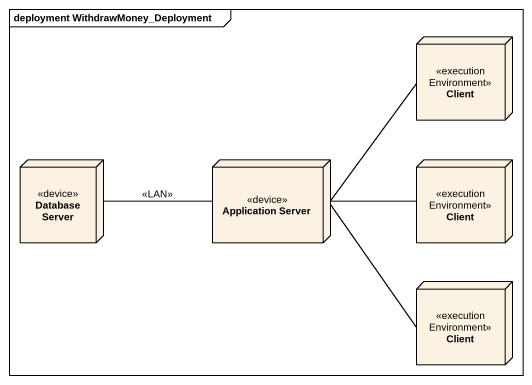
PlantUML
@startuml
mainframe deployment WithdrawMoney_Deployment
node Client <<executionEnvironment>>
node "Database Server" as Database_Server <<device>>
node "Application Server" as Application_Server <<device>>
node "Client" as Client_2 <<executionEnvironment>>
node "Client" as Client_3 <<executionEnvironment>>
Database_Server -right- Application_Server : <<LAN>>
Application_Server -up- Client
Application_Server -right- Client_2
Application_Server -- Client_3
@enduml
